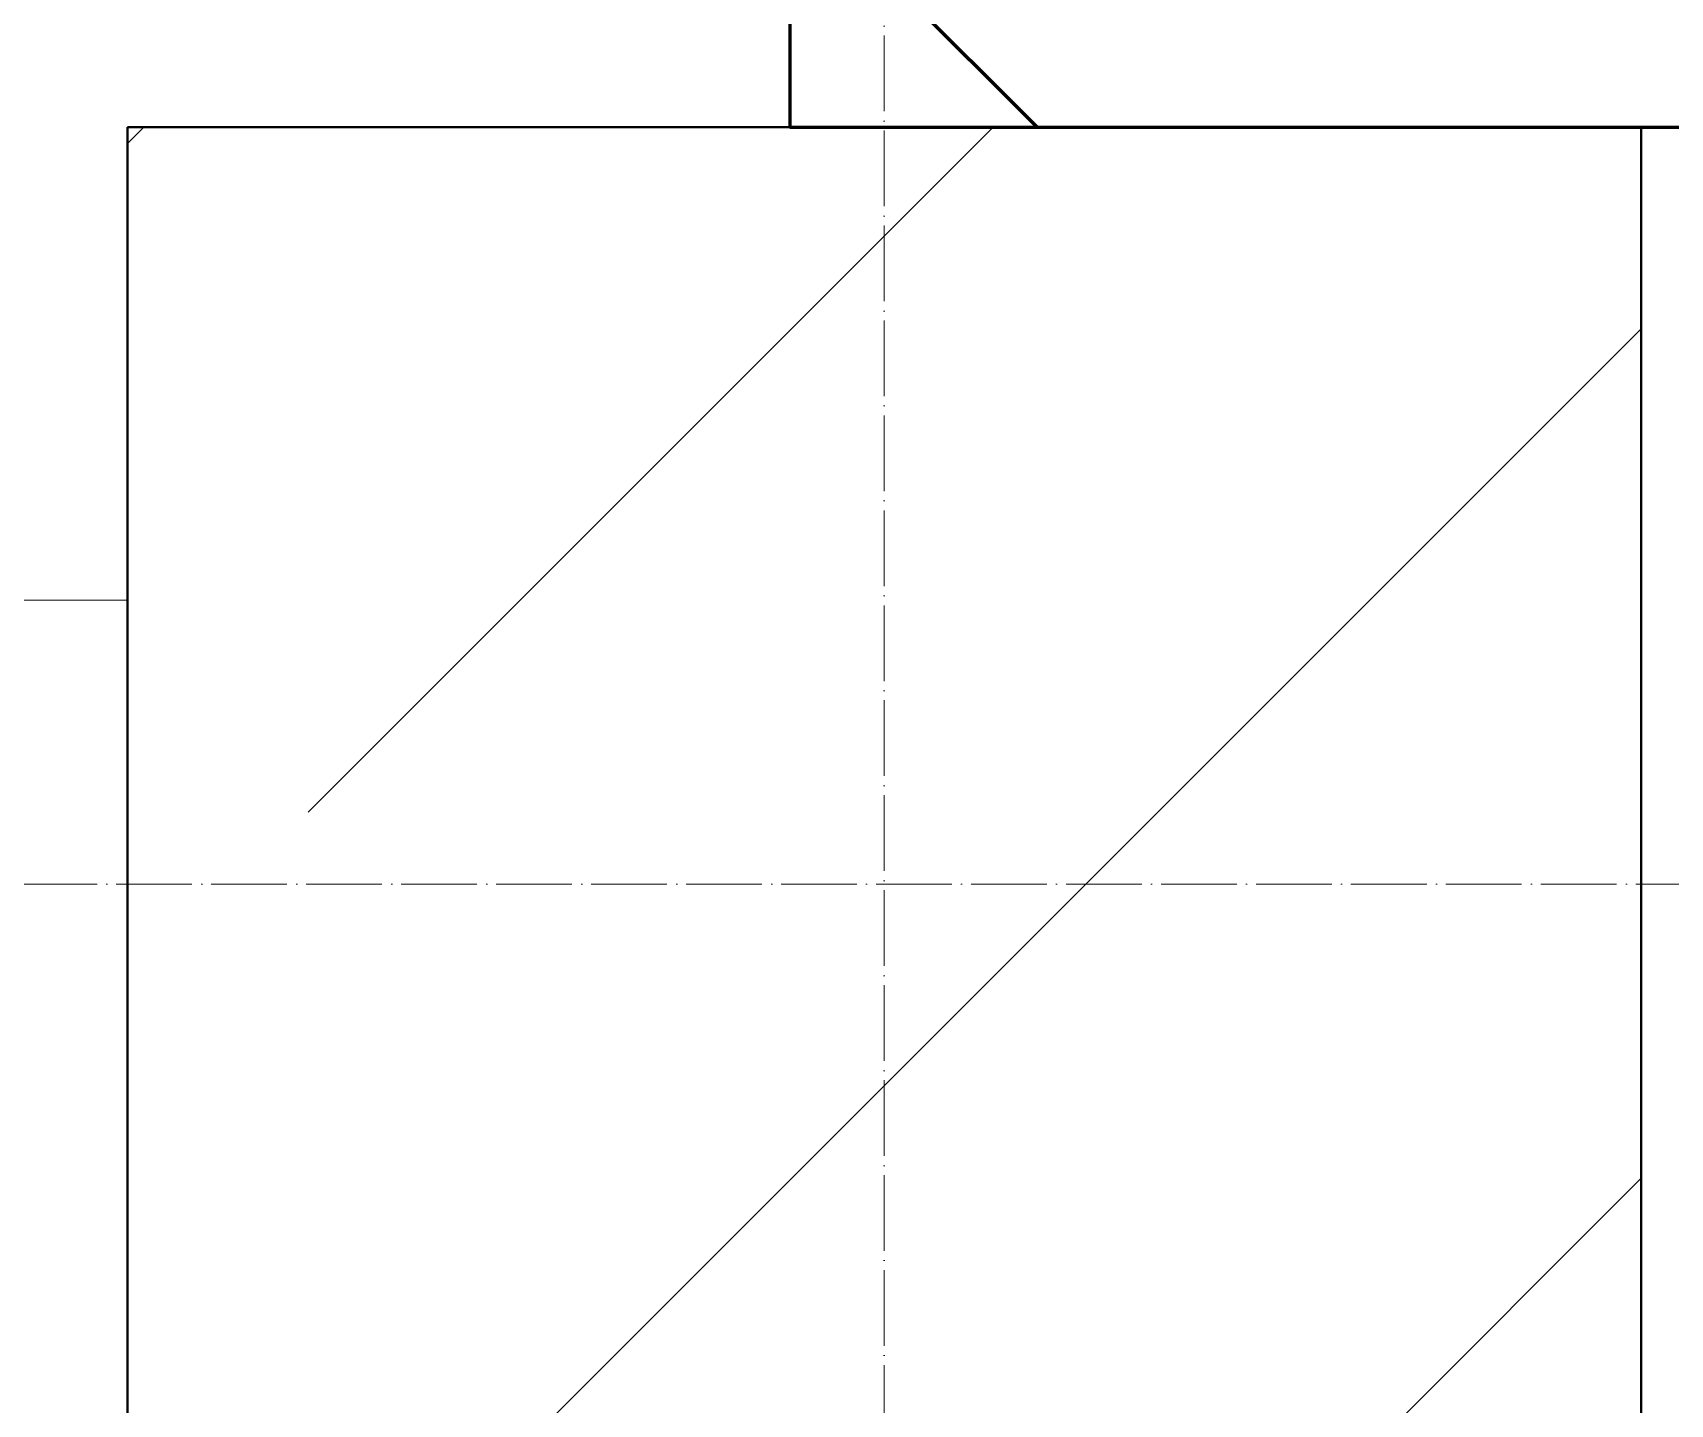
# Model space of a CAD drawing. Header units: millimetres. Extents: x -60946 to 138510, y -262288 to 24501.
# Drawn here: x 49384.3 to 49817.1, y -247046.2 to -246683.7 of the extents above; entities that cross this region are included whole.
import ezdxf

# ---------------------------------------------------------------- set-up
doc = ezdxf.new("R2010")
doc.units = ezdxf.units.MM
doc.linetypes.add('ADSK_Линия сетки', pattern=[25, 20, -2.5, 0, -2.5])
for name, color, linetype, lineweight in [('2)Тип-7', 4, 'Continuous', 60), ('Несущие колонны', 7, 'Continuous', 18), ('Оси', 7, 'Continuous', 9), ('Перекрытие', 7, 'Continuous', 18)]:
    doc.layers.add(name, color=color, linetype=linetype, lineweight=lineweight)
pattern_1 = [(315, (9.36, -250313.7), (106.066, 106.066), [])]

# ---------------------------------------------------------------- blocks, each defined once
blk = doc.blocks.new('ADSK_КолоннаЖБ_Прямоугольная - 400x400 мм-1807143-Маркировочный 5-й')
at = {"layer": 'Несущие колонны', "lineweight": 40}
for p, q in [((-200, 200), (200, 200)), ((-200, -200), (-200, 200)), ((200, 200), (200, -200)), ((200, -200), (-200, -200))]:
    blk.add_line(p, q, dxfattribs=at)

msp = doc.modelspace()

# ---------------------------------------------------------------- hatches: boundary and pattern name
at = {"layer": '2)Тип-7'}
h = msp.add_hatch(dxfattribs=at)
h.set_pattern_fill('FP_7', color=256, style=0, pattern_type=2)
h.set_pattern_definition(pattern_1)
h.paths.add_polyline_path([(49659.3615, -246708.7359), (49659.3615, -246383.7359), (49584.3615, -246383.7359), (49584.3615, -246708.7359)])
h = msp.add_hatch(dxfattribs=at)
h.set_pattern_fill('FP_7', color=256, style=0, pattern_type=2)
h.set_pattern_definition(pattern_1)
h.paths.add_polyline_path([(52484.3615, -246708.7359), (52484.3615, -246633.7359), (50234.3615, -246633.7359), (50234.3615, -246708.7359), (52434.3615, -246708.7359)])
h.paths.add_polyline_path([(49659.3615, -246708.7359), (50109.3615, -246708.7359), (50109.3615, -246633.7359), (49659.3615, -246633.7359)])
at = {"layer": 'Несущие колонны', "lineweight": 9}
h = msp.add_hatch(dxfattribs=at)
h.set_pattern_fill('FP_1', color=256, style=0, pattern_type=2)
h.set_pattern_definition([(45, (9.36, -250313.7), (-224.5064, 224.5064), []), (45, (233.87, -250313.7), (-224.5064, 224.5064), [396.875, -79.375, 3.353, -76.022])])
h.paths.add_polyline_path([(49409.3615, -247108.7359), (49809.3615, -247108.7359), (49809.3615, -246708.7359), (49409.3615, -246708.7359)])

# ---------------------------------------------------------------- linework, layer by layer
at = {"layer": '2)Тип-7'}
for p, q in [((49584.3615, -246383.7359), (49584.3615, -246708.7359)), ((49584.3615, -246708.7359), (50109.3615, -246708.7359))]:
    msp.add_line(p, q, dxfattribs=at)
at = {"layer": 'Несущие колонны', "lineweight": 9}
for p, q in [((49809.3615, -246708.7359), (49409.3615, -246708.7359)), ((49409.3615, -246708.7359), (49409.3615, -247108.7359)), ((49809.3615, -247108.7359), (49809.3615, -246708.7359))]:
    msp.add_line(p, q, dxfattribs=at)
at = {"layer": 'Оси', "color": 253, "linetype": 'ADSK_Линия сетки', "lineweight": 5, "true_color": 0xaaaaaa}
for p, q in [((49609.3615, -261287.5872), (49609.3615, -240286.2598)), ((62528.5982, -246908.7359), (-25230.7352, -246908.7359))]:
    msp.add_line(p, q, dxfattribs=at)
at = {"layer": 'Перекрытие'}
msp.add_line((48709.3615, -246833.7359), (49409.3615, -246833.7359), dxfattribs=at)

# ---------------------------------------------------------------- block references
at = {"layer": 'Несущие колонны', "lineweight": 40, "rotation": 89.9999999999999}
msp.add_blockref('ADSK_КолоннаЖБ_Прямоугольная - 400x400 мм-1807143-Маркировочный 5-й', (49609.3615, -246908.7359), dxfattribs=at)

doc.saveas('drawing.dxf')
